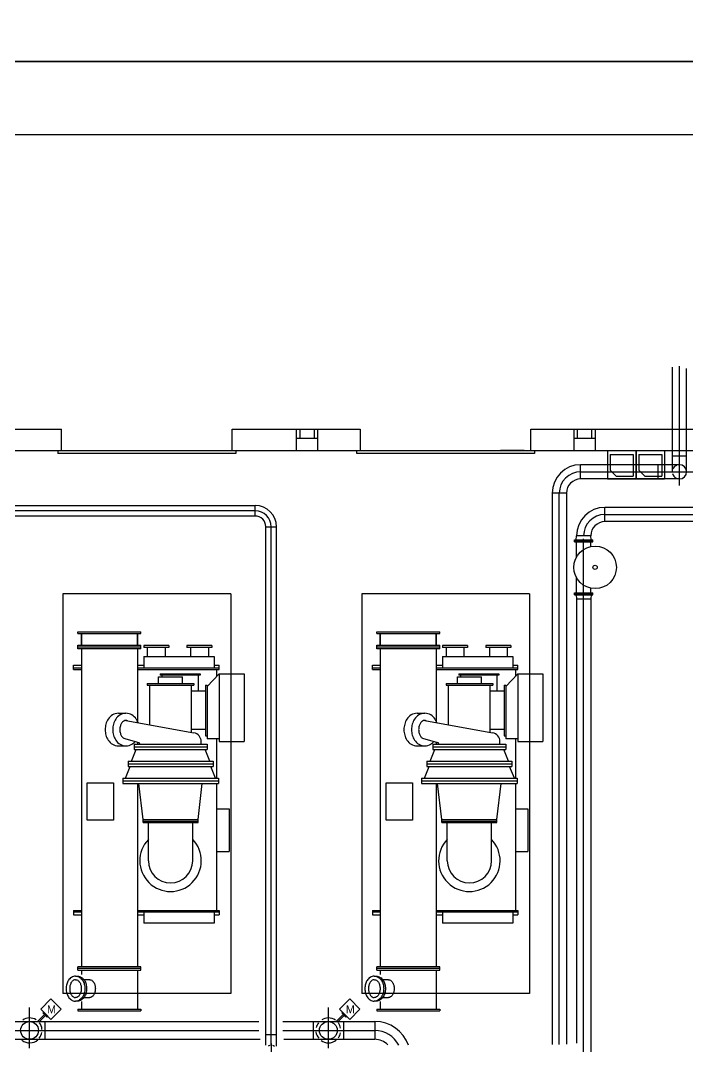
# Model space of a CAD drawing. Extents: x 0 to 3462, y 0 to 2308.
# Drawn here: x 2433 to 2808, y 600 to 1177 of the extents above; entities that cross this region are included whole.
import ezdxf

# ---------------------------------------------------------------- set-up
doc = ezdxf.new("R2010")
doc.units = 0
doc.header["$LTSCALE"] = 15
doc.linetypes.add('CENTER2', pattern=[0])
doc.linetypes.add('HIDDEN', pattern=[0])
for name, color, linetype in [('AWALL', 8, 'CONTINUOUS'), ('CHWS', 3, 'CONTINUOUS'), ('CL', 9, 'CENTER2'), ('CWS', 5, 'CONTINUOUS'), ('FUTURE', 9, 'HIDDEN'), ('HRP', 6, 'CONTINUOUS'), ('HW', 2, 'CONTINUOUS'), ('SLAB1', 8, 'CONTINUOUS'), ('TITLEBLK', 7, 'CONTINUOUS')]:
    doc.layers.add(name, color=color, linetype=linetype)
doc.styles.get("Standard").update_dxf_attribs({"font": 'HAND1.SHX'})

msp = doc.modelspace()

# ---------------------------------------------------------------- linework, layer by layer
at = {"layer": 'AWALL', "color": 0}
for p, q in [((2419.74, 947.06), (2455.74, 947.06)), ((2455.74, 935.06), (2455.74, 947.06)), ((2551.74, 947.06), (2587.74, 947.06)), ((2551.74, 935.06), (2551.74, 947.06)), ((2587.74, 947.06), (2587.74, 935.06)), ((2587.74, 947.06), (2599.74, 947.06)), ((2589.74, 947.06), (2589.74, 942.06)), ((2597.74, 947.06), (2597.74, 942.06)), ((2599.74, 947.06), (2623.74, 947.06)), ((2599.74, 947.06), (2599.74, 935.06)), ((2623.74, 947.06), (2623.74, 935.06)), ((2719.74, 947.06), (2743.74, 947.06)), ((2719.74, 935.06), (2719.74, 947.06)), ((2743.74, 947.06), (2755.74, 947.06)), ((2743.74, 947.06), (2743.74, 935.06)), ((2745.74, 947.06), (2745.74, 942.06)), ((2753.74, 947.06), (2753.74, 942.06)), ((2755.74, 947.06), (2863.74, 947.06)), ((2755.74, 947.06), (2755.74, 935.06)), ((2587.74, 942.06), (2599.74, 942.06)), ((2743.74, 942.06), (2755.74, 942.06)), ((2419.74, 935.06), (2455.74, 935.06)), ((2439.15, 935.06), (2444.28, 935.06)), ((2453.74, 935.06), (2453.74, 933.31)), ((2455.74, 935.06), (2553.74, 935.06)), ((2551.74, 935.06), (2587.74, 935.06)), ((2553.74, 935.06), (2553.74, 933.31)), ((2587.74, 935.06), (2599.74, 935.06)), ((2599.74, 935.06), (2623.74, 935.06)), ((2621.74, 933.31), (2621.74, 935.06)), ((2623.74, 935.06), (2721.74, 935.06)), ((2715.89, 935.06), (2702.61, 935.06)), ((2719.74, 935.06), (2743.74, 935.06)), ((2721.74, 935.06), (2721.74, 933.31)), ((2743.74, 935.06), (2755.74, 935.06)), ((2755.74, 935.06), (2851.74, 935.06)), ((2762.74, 935.06), (2762.74, 919.06)), ((2778.74, 935.06), (2778.74, 919.06)), ((2778.9, 935.06), (2778.9, 919.06)), ((2794.9, 935.06), (2794.9, 919.06)), ((2553.74, 933.31), (2453.74, 933.31)), ((2721.74, 933.31), (2621.74, 933.31)), ((2764.24, 932.74), (2764.24, 923.98)), ((2764.24, 932.74), (2777.24, 932.74)), ((2777.24, 932.74), (2777.24, 920.56)), ((2780.4, 932.74), (2780.4, 923.98)), ((2780.4, 932.74), (2793.4, 932.74)), ((2793.4, 932.74), (2793.4, 920.56)), ((2764.24, 923.98), (2767.67, 920.56)), ((2780.4, 923.98), (2783.83, 920.56)), ((2762.74, 919.06), (2778.74, 919.06)), ((2767.67, 920.56), (2777.24, 920.56)), ((2778.9, 919.06), (2794.9, 919.06)), ((2783.83, 920.56), (2793.4, 920.56))]:
    msp.add_line(p, q, dxfattribs=at)
msp.add_lwpolyline([(2551.19, 1016.35, 0.139849)], format="xyb", dxfattribs=at)
at = {"layer": 'CHWS', "color": 0}
for start, end in [(106.35018, 125.35595), (51.47752, 73.75614)]:
    msp.add_arc((2573.67, 597.58), 3.01, start, end, dxfattribs=at)
at = {"layer": 'CL', "color": 0}
for p, q in [((2803.24, 915.33), (2803.24, 982.57)), ((2747.67, 923.06), (2816.86, 923.06)), ((2735.67, 600.89), (2735.67, 911.06)), ((2564.66, 901.17), (2227.64, 901.17)), ((2761.33, 899.06), (2814.57, 899.06)), ((2573.67, 600.51), (2573.67, 892.17)), ((2749.33, 334.08), (2749.33, 885.48)), ((2437.81, 598.99), (2437.81, 621.86)), ((2605.81, 598.99), (2605.81, 621.86)), ((2257.61, 608.89), (2566.74, 608.89)), ((2580.2, 608.89), (2631.99, 608.89)), ((2573.67, 601.6), (2573.67, 418.74))]:
    msp.add_line(p, q, dxfattribs=at)
at = {"layer": 'CL', "color": 0, "linetype": 'HIDDEN'}
msp.add_line((2799.24, 932.06), (2807.24, 932.06), dxfattribs=at)
at = {"layer": 'CL', "color": 0}
for centre, radius, start, end in [((2747.67, 911.06), 12, 90, 180), ((2564.66, 892.15), 9.02, 0.10436, 89.95677), ((2761.33, 887.06), 12, 90, 180), ((2632.09, 594.02), 14.86, 26.00142, 90.52776)]:
    msp.add_arc(centre, radius, start, end, dxfattribs=at)
at = {"layer": 'CWS', "color": 0}
for p, q in [((2442.47, 614.13), (2446.18, 617.85)), ((2445.33, 618.7), (2445.78, 619.16)), ((2447.64, 616.39), (2445.33, 618.7)), ((2445.78, 619.16), (2448.1, 616.84)), ((2610.47, 614.13), (2614.18, 617.85)), ((2613.33, 618.7), (2613.78, 619.16)), ((2615.64, 616.39), (2613.33, 618.7)), ((2613.78, 619.16), (2616.1, 616.84)), ((2304.84, 613.89), (2566.74, 613.89)), ((2443.01, 613.6), (2446.72, 617.31)), ((2446.31, 613.9), (2446.31, 603.9)), ((2448.1, 616.84), (2447.64, 616.39)), ((2580.2, 613.89), (2631.99, 613.89)), ((2597.31, 613.9), (2597.31, 603.89)), ((2611.01, 613.6), (2614.72, 617.31)), ((2614.31, 613.9), (2614.31, 603.89)), ((2616.1, 616.84), (2615.64, 616.39)), ((2631.95, 613.89), (2631.95, 603.89)), ((2304.84, 603.89), (2567.41, 603.89)), ((2580.87, 603.89), (2631.99, 603.89))]:
    msp.add_line(p, q, dxfattribs=at)
for points in [[(2444.06, 620.89), (2449.83, 615.11), (2455.6, 620.89), (2449.83, 626.66)], [(2612.06, 620.89), (2617.83, 615.11), (2623.6, 620.89), (2617.83, 626.66)]]:
    msp.add_lwpolyline(points, close=True, dxfattribs=at)
at = {"layer": 'CWS', "color": 0, "linetype": 'HIDDEN'}
for centre in [(2437.81, 608.89), (2605.81, 608.89)]:
    msp.add_circle(centre, 5.01, dxfattribs=at)
at = {"layer": 'CWS', "color": 0}
for centre, radius, start, end in [((2437.81, 608.89), 7.01, 58.41904, 123.50606), ((2437.81, 608.89), 7.01, 4.95202, 37.51884), ((2605.81, 608.89), 7.01, 89.99143, 121.86733), ((2605.81, 608.89), 7.01, 55.95944, 89.99143), ((2631.95, 593.89), 20, 19.48099, 90), ((2437.81, 608.89), 7.01, 321.0103, 350.82227), ((2437.81, 608.89), 7.01, 232.38049, 311.66446), ((2605.81, 608.89), 7.01, 235.26575, 270.00857), ((2605.81, 608.89), 7.01, 270.00857, 309.60024), ((2631.95, 593.89), 10, 43.5479, 90)]:
    msp.add_arc(centre, radius, start, end, dxfattribs=at)
at = {"layer": 'CWS', "color": 0, "linetype": 'HIDDEN'}
for start, end in [(142.50655, 166.73718), (11.11265, 36.66105), (187.21083, 219.08744), (324.02328, 349.19632)]:
    msp.add_arc((2605.81, 608.89), 7.01, start, end, dxfattribs=at)
at = {"layer": 'FUTURE', "color": 0}
for p, q in [((2465, 833.06), (2500.42, 833.06)), ((2465, 832.05), (2465, 833.06)), ((2465, 832.05), (2500.42, 832.05)), ((2467.01, 825.53), (2467.01, 832.05)), ((2467.01, 831.8), (2467.01, 825.53)), ((2498.42, 825.53), (2498.42, 832.05)), ((2498.42, 831.8), (2498.42, 825.53)), ((2500.42, 832.05), (2500.42, 833.06)), ((2633, 833.06), (2668.42, 833.06)), ((2633, 832.05), (2633, 833.06)), ((2633, 832.05), (2668.42, 832.05)), ((2635.01, 825.53), (2635.01, 832.05)), ((2635.01, 831.8), (2635.01, 825.53)), ((2666.42, 825.53), (2666.42, 832.05)), ((2666.42, 831.8), (2666.42, 825.53)), ((2668.42, 832.05), (2668.42, 833.06)), ((2465, 825.53), (2500.42, 825.53)), ((2465, 824.53), (2465, 825.53)), ((2500.42, 824.53), (2500.42, 825.53)), ((2516.04, 825.31), (2502, 825.31)), ((2502, 825.31), (2502, 824.3)), ((2516.04, 825.31), (2516.04, 824.3)), ((2526.33, 825.31), (2526.33, 824.3)), ((2540.37, 825.31), (2526.33, 825.31)), ((2540.37, 825.31), (2540.37, 824.3)), ((2633, 825.53), (2668.42, 825.53)), ((2633, 824.53), (2633, 825.53)), ((2668.42, 824.53), (2668.42, 825.53)), ((2684.04, 825.31), (2670, 825.31)), ((2670, 825.31), (2670, 824.3)), ((2684.04, 825.31), (2684.04, 824.3)), ((2694.33, 825.31), (2694.33, 824.3)), ((2708.37, 825.31), (2694.33, 825.31)), ((2708.37, 825.31), (2708.37, 824.3)), ((2500.42, 824.53), (2465, 824.53)), ((2465, 823.52), (2465, 824.53)), ((2500.42, 823.52), (2465, 823.52)), ((2467.01, 823.52), (2467.01, 644.7)), ((2498.42, 823.52), (2498.42, 782.09)), ((2500.42, 823.52), (2500.42, 824.53)), ((2516.04, 824.3), (2502, 824.3)), ((2504.01, 824.3), (2504.01, 819.14)), ((2514.04, 824.3), (2514.04, 819.14)), ((2540.37, 824.3), (2526.33, 824.3)), ((2528.33, 824.3), (2528.33, 819.14)), ((2538.36, 824.3), (2538.36, 819.14)), ((2668.42, 824.53), (2633, 824.53)), ((2633, 823.52), (2633, 824.53)), ((2668.42, 823.52), (2633, 823.52)), ((2635.01, 823.52), (2635.01, 644.7)), ((2666.42, 823.52), (2666.42, 782.09)), ((2668.42, 823.52), (2668.42, 824.53)), ((2684.04, 824.3), (2670, 824.3)), ((2672.01, 824.3), (2672.01, 819.14)), ((2682.04, 824.3), (2682.04, 819.14)), ((2708.37, 824.3), (2694.33, 824.3)), ((2696.33, 824.3), (2696.33, 819.14)), ((2706.36, 824.3), (2706.36, 819.14)), ((2462.61, 811.86), (2462.61, 814.41)), ((2462.61, 811.86), (2462.61, 814.41)), ((2462.61, 814.41), (2467.01, 814.41)), ((2462.61, 814.41), (2467.01, 814.41)), ((2498.42, 814.41), (2501.98, 814.41)), ((2501.98, 819.14), (2541.52, 819.14)), ((2501.98, 819.14), (2501.98, 812.77)), ((2541.52, 819.14), (2541.52, 812.77)), ((2541.52, 814.41), (2544.38, 814.41)), ((2544.38, 811.86), (2544.38, 814.41)), ((2544.38, 811.86), (2544.38, 814.41)), ((2630.61, 811.86), (2630.61, 814.41)), ((2630.61, 811.86), (2630.61, 814.41)), ((2630.61, 814.41), (2635.01, 814.41)), ((2630.61, 814.41), (2635.01, 814.41)), ((2666.42, 814.41), (2669.98, 814.41)), ((2669.98, 819.14), (2709.52, 819.14)), ((2669.98, 819.14), (2669.98, 812.77)), ((2709.52, 819.14), (2709.52, 812.77)), ((2709.52, 814.41), (2712.38, 814.41)), ((2712.38, 811.86), (2712.38, 814.41)), ((2712.38, 811.86), (2712.38, 814.41)), ((2462.61, 812.77), (2467.01, 812.77)), ((2462.61, 812.77), (2467.01, 812.77)), ((2462.61, 811.86), (2467.01, 811.86)), ((2462.61, 811.86), (2467.01, 811.86)), ((2498.42, 812.77), (2544.38, 812.77)), ((2498.42, 812.77), (2544.38, 812.77)), ((2498.42, 811.86), (2544.38, 811.86)), ((2498.42, 811.86), (2544.38, 811.86)), ((2511.24, 809.46), (2533.67, 809.46)), ((2511.24, 809.46), (2511.24, 808.79)), ((2533.67, 808.79), (2511.24, 808.79)), ((2512.15, 808.79), (2512.15, 807.71)), ((2532.76, 799.86), (2532.76, 808.79)), ((2533.67, 809.46), (2533.67, 808.79)), ((2544.38, 809.48), (2537.61, 802.32)), ((2543, 811.86), (2543, 808.02)), ((2544.38, 809.48), (2544.38, 771.36)), ((2544.38, 809.48), (2558.43, 809.48)), ((2558.43, 809.48), (2558.43, 771.36)), ((2630.61, 812.77), (2635.01, 812.77)), ((2630.61, 812.77), (2635.01, 812.77)), ((2630.61, 811.86), (2635.01, 811.86)), ((2630.61, 811.86), (2635.01, 811.86)), ((2666.42, 812.77), (2712.38, 812.77)), ((2666.42, 812.77), (2712.38, 812.77)), ((2666.42, 811.86), (2712.38, 811.86)), ((2666.42, 811.86), (2712.38, 811.86)), ((2679.24, 809.46), (2679.24, 808.79)), ((2679.24, 809.46), (2701.67, 809.46)), ((2701.67, 808.79), (2679.24, 808.79)), ((2680.15, 808.79), (2680.15, 807.71)), ((2700.76, 799.86), (2700.76, 808.79)), ((2701.67, 809.46), (2701.67, 808.79)), ((2712.38, 809.48), (2705.61, 802.32)), ((2711, 811.86), (2711, 808.02)), ((2712.38, 809.48), (2712.38, 771.36)), ((2712.38, 809.48), (2726.43, 809.48)), ((2726.43, 809.48), (2726.43, 771.36)), ((2504.01, 804), (2530.2, 804)), ((2504.01, 804), (2504.01, 803.08)), ((2504.01, 803.08), (2530.2, 803.08)), ((2505.36, 780.82), (2505.36, 803.08)), ((2510.33, 807.71), (2523.88, 807.71)), ((2510.33, 804), (2510.33, 807.71)), ((2523.88, 804), (2523.88, 807.71)), ((2528.85, 776.53), (2528.85, 803.08)), ((2530.2, 804), (2530.2, 803.08)), ((2536.7, 803.15), (2536.7, 774.51)), ((2536.7, 803.15), (2537.61, 803.15)), ((2537.61, 803.15), (2537.61, 772.83)), ((2672.01, 804), (2698.2, 804)), ((2672.01, 804), (2672.01, 803.08)), ((2672.01, 803.08), (2698.2, 803.08)), ((2673.36, 780.82), (2673.36, 803.08)), ((2678.33, 807.71), (2691.88, 807.71)), ((2678.33, 804), (2678.33, 807.71)), ((2691.88, 804), (2691.88, 807.71)), ((2696.85, 776.53), (2696.85, 803.08)), ((2698.2, 804), (2698.2, 803.08)), ((2704.7, 803.15), (2704.7, 774.51)), ((2704.7, 803.15), (2705.61, 803.15)), ((2705.61, 803.15), (2705.61, 772.83)), ((2528.85, 799.86), (2536.7, 799.86)), ((2696.85, 799.86), (2704.7, 799.86)), ((2655.76, 787.26), (2660.03, 787.26)), ((2492.03, 783.25), (2530.19, 776.29)), ((2660.03, 783.25), (2698.19, 776.29)), ((2528.85, 778.28), (2536.7, 778.28)), ((2536.7, 774.51), (2537.61, 774.51)), ((2696.85, 778.28), (2704.7, 778.28)), ((2704.7, 774.51), (2705.61, 774.51)), ((2496.56, 769.85), (2537.64, 769.85)), ((2496.56, 768.35), (2537.64, 768.35)), ((2534.3, 769.85), (2534.3, 771.36)), ((2544.38, 772.83), (2537.61, 772.83)), ((2537.64, 769.85), (2537.64, 766.84)), ((2543, 772.83), (2543, 750.83)), ((2544.38, 771.36), (2558.43, 771.36)), ((2655.76, 768.9), (2660.03, 768.9)), ((2660.03, 772.92), (2667.18, 770.83)), ((2664.56, 769.85), (2705.64, 769.85)), ((2664.56, 769.85), (2664.56, 766.84)), ((2664.56, 768.35), (2705.64, 768.35)), ((2666.42, 771.05), (2666.42, 769.85)), ((2702.3, 769.85), (2702.3, 771.36)), ((2712.38, 772.83), (2705.61, 772.83)), ((2705.64, 769.85), (2705.64, 766.84)), ((2711, 772.83), (2711, 750.83)), ((2712.38, 771.36), (2726.43, 771.36)), ((2496.56, 766.84), (2537.64, 766.84)), ((2539.15, 760.33), (2536.49, 766.83)), ((2663.06, 760.33), (2665.72, 766.83)), ((2664.56, 766.84), (2705.64, 766.84)), ((2707.15, 760.33), (2704.49, 766.83)), ((2491.8, 750.83), (2494.47, 757.33)), ((2493.25, 760.34), (2540.96, 760.34)), ((2493.25, 760.34), (2493.25, 757.33)), ((2493.25, 758.84), (2540.96, 758.84)), ((2493.25, 757.33), (2540.96, 757.33)), ((2542.4, 750.83), (2539.74, 757.33)), ((2540.96, 760.34), (2540.96, 757.33)), ((2659.8, 750.83), (2662.47, 757.33)), ((2661.25, 760.34), (2708.96, 760.34)), ((2661.25, 760.34), (2661.25, 757.33)), ((2661.25, 758.84), (2708.96, 758.84)), ((2661.25, 757.33), (2708.96, 757.33)), ((2710.4, 750.83), (2707.74, 757.33)), ((2708.96, 760.34), (2708.96, 757.33)), ((2490.19, 750.83), (2544.02, 750.83)), ((2490.19, 750.83), (2490.19, 747.82)), ((2544.02, 750.83), (2544.02, 747.82)), ((2658.19, 750.83), (2712.02, 750.83)), ((2658.19, 750.83), (2658.19, 747.82)), ((2712.02, 750.83), (2712.02, 747.82)), ((2470.28, 748.22), (2485.08, 748.22)), ((2470.28, 727.12), (2470.28, 748.22)), ((2485.08, 748.22), (2485.08, 727.12)), ((2490.19, 749.33), (2544.02, 749.33)), ((2490.19, 747.82), (2544.02, 747.82)), ((2498.42, 747.82), (2498.42, 644.7)), ((2501.61, 727.52), (2499.27, 747.82)), ((2532.59, 727.52), (2534.94, 747.82)), ((2543, 747.82), (2543, 676.43)), ((2638.28, 748.22), (2653.08, 748.22)), ((2638.28, 727.12), (2638.28, 748.22)), ((2653.08, 748.22), (2653.08, 727.12)), ((2658.19, 749.33), (2712.02, 749.33)), ((2658.19, 747.82), (2712.02, 747.82)), ((2666.42, 747.82), (2666.42, 644.7)), ((2669.61, 727.52), (2667.27, 747.82)), ((2700.59, 727.52), (2702.94, 747.82)), ((2711, 747.82), (2711, 676.43)), ((2543, 733.61), (2550.02, 733.61)), ((2550.02, 733.61), (2550.02, 709.54)), ((2711, 733.61), (2718.02, 733.61)), ((2718.02, 733.61), (2718.02, 709.54)), ((2485.08, 727.12), (2470.28, 727.12)), ((2501.61, 727.52), (2532.59, 727.52)), ((2501.61, 725.77), (2501.61, 727.52)), ((2532.59, 725.77), (2532.59, 727.52)), ((2653.08, 727.12), (2638.28, 727.12)), ((2669.61, 727.52), (2700.59, 727.52)), ((2669.61, 725.77), (2669.61, 727.52)), ((2700.59, 725.77), (2700.59, 727.52)), ((2501.61, 726.64), (2532.59, 726.64)), ((2501.61, 725.77), (2532.59, 725.77)), ((2504.68, 704.33), (2504.68, 725.77)), ((2529.53, 704.33), (2529.53, 725.77)), ((2669.61, 726.64), (2700.59, 726.64)), ((2669.61, 725.77), (2700.59, 725.77)), ((2672.68, 704.33), (2672.68, 725.77)), ((2697.53, 704.33), (2697.53, 725.77)), ((2543, 709.54), (2550.02, 709.54)), ((2711, 709.54), (2718.02, 709.54)), ((2462.61, 676.43), (2462.61, 673.88)), ((2462.61, 676.43), (2467.01, 676.43)), ((2462.61, 676.43), (2462.61, 673.88)), ((2462.61, 676.43), (2467.01, 676.43)), ((2462.61, 675.53), (2467.01, 675.53)), ((2462.61, 675.53), (2467.01, 675.53)), ((2498.42, 676.43), (2544.38, 676.43)), ((2498.42, 676.43), (2544.38, 676.43)), ((2498.42, 675.53), (2544.38, 675.53)), ((2498.42, 675.53), (2544.38, 675.53)), ((2501.98, 675.53), (2501.98, 669.16)), ((2541.52, 675.53), (2541.52, 669.16)), ((2544.38, 676.43), (2544.38, 673.88)), ((2544.38, 676.43), (2544.38, 673.88)), ((2630.61, 676.43), (2630.61, 673.88)), ((2630.61, 676.43), (2635.01, 676.43)), ((2630.61, 676.43), (2630.61, 673.88)), ((2630.61, 676.43), (2635.01, 676.43)), ((2630.61, 675.53), (2635.01, 675.53)), ((2630.61, 675.53), (2635.01, 675.53)), ((2666.42, 676.43), (2712.38, 676.43)), ((2666.42, 676.43), (2712.38, 676.43)), ((2666.42, 675.53), (2712.38, 675.53)), ((2666.42, 675.53), (2712.38, 675.53)), ((2669.98, 675.53), (2669.98, 669.16)), ((2709.52, 675.53), (2709.52, 669.16)), ((2712.38, 676.43), (2712.38, 673.88)), ((2712.38, 676.43), (2712.38, 673.88)), ((2462.61, 673.88), (2467.01, 673.88)), ((2462.61, 673.88), (2467.01, 673.88)), ((2498.42, 673.88), (2501.98, 673.88)), ((2541.52, 673.88), (2544.38, 673.88)), ((2630.61, 673.88), (2635.01, 673.88)), ((2630.61, 673.88), (2635.01, 673.88)), ((2666.42, 673.88), (2669.98, 673.88)), ((2709.52, 673.88), (2712.38, 673.88)), ((2541.52, 669.16), (2501.98, 669.16)), ((2709.52, 669.16), (2669.98, 669.16)), ((2500.42, 644.7), (2465, 644.7)), ((2465, 642.7), (2465, 644.7)), ((2500.42, 643.7), (2465, 643.7)), ((2465, 642.7), (2500.42, 642.7)), ((2467.01, 642.7), (2467.01, 640.38)), ((2498.42, 642.7), (2498.42, 620.88)), ((2500.42, 642.7), (2500.42, 644.7)), ((2668.42, 644.7), (2633, 644.7)), ((2633, 642.7), (2633, 644.7)), ((2668.42, 643.7), (2633, 643.7)), ((2633, 642.7), (2668.42, 642.7)), ((2635.01, 642.7), (2635.01, 640.38)), ((2666.42, 642.7), (2666.42, 620.88)), ((2668.42, 642.7), (2668.42, 644.7)), ((2471.65, 637.4), (2468.39, 637.4)), ((2639.65, 637.4), (2636.39, 637.4)), ((2467.01, 625.07), (2467.01, 620.88)), ((2468.39, 627.37), (2471.65, 627.37)), ((2635.01, 625.07), (2635.01, 620.88)), ((2636.39, 627.37), (2639.65, 627.37)), ((2465, 620.88), (2500.42, 620.88)), ((2465, 620.88), (2465, 619.87)), ((2465, 619.87), (2500.42, 619.87)), ((2500.42, 620.88), (2500.42, 619.87)), ((2633, 620.88), (2668.42, 620.88)), ((2633, 620.88), (2633, 619.87)), ((2633, 619.87), (2668.42, 619.87)), ((2668.42, 620.88), (2668.42, 619.87))]:
    msp.add_line(p, q, dxfattribs=at)
at = {"layer": 'FUTURE', "color": 0, "linetype": 'HIDDEN'}
for p, q in [((2487.76, 787.26), (2492.03, 787.26)), ((2487.76, 768.9), (2492.03, 768.9)), ((2492.03, 772.92), (2499.18, 770.83)), ((2496.56, 769.85), (2496.56, 766.84)), ((2498.42, 771.05), (2498.42, 769.85)), ((2495.06, 760.33), (2497.72, 766.83))]:
    msp.add_line(p, q, dxfattribs=at)
at = {"layer": 'FUTURE', "color": 0}
for points in [[(2655.76, 787.26, 0.139849), (2652.41, 786.31, 0.107117), (2649.99, 783.96, 0.079831), (2648.73, 781.21, 0.067482), (2648.3, 778.08, 0.067482), (2648.73, 774.96, 0.079831), (2649.99, 772.2, 0.107117), (2652.41, 769.86, 0.139849), (2655.76, 768.9, 0.139849)], [(2666.8, 782.01, 0.057493), (2665.8, 783.96, 0.107117), (2663.39, 786.31, 0.139849), (2660.03, 787.26, 0.139849), (2656.67, 786.31, 0.107117), (2654.25, 783.96, 0.079831), (2652.99, 781.21, 0.067482), (2652.57, 778.08, 0.067482), (2652.99, 774.96, 0.079831), (2654.25, 772.2, 0.107117), (2656.67, 769.86, 0.139849), (2660.03, 768.9, 0.139849)], [(2660.86, 783.1, 0.090441), (2660.03, 783.25, 0.139849), (2658.79, 782.9, 0.107117), (2657.59, 781.74, 0.079831), (2656.86, 780.14, 0.067482), (2656.58, 778.08, 0.067482), (2656.86, 776.03, 0.079831), (2657.59, 774.43, 0.107117), (2658.79, 773.27, 0.139849), (2660.03, 772.92, 0.139849)], [(2660.03, 768.9, 0.139849), (2663.39, 769.86, 0.075433), (2665.2, 771.41, 0.079831)], [(2463.65, 639.41, 0.152765), (2461.33, 638.74, 0.107152), (2459.62, 637, 0.076798), (2458.71, 634.9, 0.063803), (2458.39, 632.39, 0.063803), (2458.71, 629.88, 0.076798), (2459.62, 627.77, 0.107152), (2461.33, 626.03, 0.146628), (2463.55, 625.36, 0.006002), (2463.65, 625.36, 0.08577)], [(2463.6, 637.41, 0.152765), (2462.43, 637.07, 0.107152), (2461.32, 635.94, 0.076798), (2460.65, 634.39, 0.063803), (2460.39, 632.39, 0.063803), (2460.65, 630.38, 0.076798), (2461.32, 628.84, 0.107152), (2462.43, 627.7, 0.146628), (2463.55, 627.36, 0.006002), (2463.6, 627.36, 0.006002)], [(2463.65, 639.41, -0.152765), (2465.97, 638.74, -0.107152), (2467.68, 637, -0.076798), (2468.59, 634.9, -0.063803), (2468.91, 632.39, -0.063803), (2468.59, 629.88, -0.076798), (2467.68, 627.77, -0.107152), (2465.97, 626.03, -0.146628), (2463.75, 625.36, -0.006002), (2463.65, 625.36, -0.08577)], [(2463.7, 637.41, -0.152765), (2464.87, 637.07, -0.107152), (2465.98, 635.94, -0.076798), (2466.65, 634.39, -0.063803), (2466.91, 632.39, -0.063803), (2466.65, 630.38, -0.076798), (2465.98, 628.84, -0.107152), (2464.87, 627.7, -0.146628), (2463.75, 627.36, -0.006002), (2463.7, 627.36, -0.006002)], [(2464.74, 639.41, -0.146628), (2466.96, 638.74, -0.107152), (2468.66, 637, -0.076798), (2469.58, 634.9, -0.063803), (2469.9, 632.39, -0.063803), (2469.58, 629.88, -0.076798), (2468.66, 627.77, -0.107152), (2466.96, 626.03, -0.146628), (2464.74, 625.36, -0.030619), (2464.24, 625.39, -0.107152)], [(2464.24, 639.38, -0.030619), (2464.74, 639.41, -0.146628)], [(2471.65, 637.4, -0.146628), (2472.77, 637.07, -0.107152), (2473.88, 635.93, -0.076798), (2474.55, 634.39, -0.063803), (2474.81, 632.39, -0.063803), (2474.55, 630.38, -0.076798), (2473.88, 628.84, -0.107152), (2472.77, 627.71, -0.146628), (2471.65, 627.37, -0.146628)], [(2631.65, 639.41, 0.152765), (2629.33, 638.74, 0.107152), (2627.62, 637, 0.076798), (2626.71, 634.9, 0.063803), (2626.39, 632.39, 0.063803), (2626.71, 629.88, 0.076798), (2627.62, 627.77, 0.107152), (2629.33, 626.03, 0.146628), (2631.55, 625.36, 0.006002), (2631.65, 625.36, 0.08577)], [(2631.6, 637.41, 0.152765), (2630.43, 637.07, 0.107152), (2629.32, 635.94, 0.076798), (2628.65, 634.39, 0.063803), (2628.39, 632.39, 0.063803), (2628.65, 630.38, 0.076798), (2629.32, 628.84, 0.107152), (2630.43, 627.7, 0.146628), (2631.55, 627.36, 0.006002), (2631.6, 627.36, 0.006002)], [(2631.65, 639.41, -0.152765), (2633.97, 638.74, -0.107152), (2635.68, 637, -0.076798), (2636.59, 634.9, -0.063803), (2636.91, 632.39, -0.063803), (2636.59, 629.88, -0.076798), (2635.68, 627.77, -0.107152), (2633.97, 626.03, -0.146628), (2631.75, 625.36, -0.006002), (2631.65, 625.36, -0.08577)], [(2631.7, 637.41, -0.152765), (2632.87, 637.07, -0.107152), (2633.98, 635.94, -0.076798), (2634.65, 634.39, -0.063803), (2634.91, 632.39, -0.063803), (2634.65, 630.38, -0.076798), (2633.98, 628.84, -0.107152), (2632.87, 627.7, -0.146628), (2631.75, 627.36, -0.006002), (2631.7, 627.36, -0.006002)], [(2632.74, 639.41, -0.146628), (2634.96, 638.74, -0.107152), (2636.66, 637, -0.076798), (2637.58, 634.9, -0.063803), (2637.9, 632.39, -0.063803), (2637.58, 629.88, -0.076798), (2636.66, 627.77, -0.107152), (2634.96, 626.03, -0.146628), (2632.74, 625.36, -0.030619), (2632.24, 625.39, -0.107152)], [(2632.24, 639.38, -0.030619), (2632.74, 639.41, -0.146628)], [(2639.65, 637.4, -0.146628), (2640.77, 637.07, -0.107152), (2641.88, 635.93, -0.076798), (2642.55, 634.39, -0.063803), (2642.81, 632.39, -0.063803), (2642.55, 630.38, -0.076798), (2641.88, 628.84, -0.107152), (2640.77, 627.71, -0.146628), (2639.65, 627.37, -0.146628)]]:
    msp.add_lwpolyline(points, format="xyb", dxfattribs=at)
at = {"layer": 'FUTURE', "color": 0, "linetype": 'HIDDEN'}
msp.add_lwpolyline([(2492.03, 768.9, 0.139849), (2495.39, 769.86, 0.075433), (2497.2, 771.41, 0.079831)], format="xyb", dxfattribs=at)
for centre, radius, start, end in [((2488.6, 779.55), 7.95, 121.84454, 146.30068), ((2487.76, 780.9), 6.36, 90, 121.84454), ((2492.87, 779.55), 7.95, 121.84454, 146.30068), ((2492.03, 780.9), 6.36, 90, 121.84454), ((2492.03, 780.9), 6.36, 58.15546, 90), ((2491.19, 779.55), 7.95, 33.69932, 58.15546), ((2492.04, 778.08), 11.73, 164.55777, 180), ((2489.93, 778.66), 9.55, 146.30068, 164.55777), ((2496.3, 778.08), 11.73, 164.55777, 180), ((2494.2, 778.66), 9.55, 146.30068, 164.55777), ((2496.3, 778.08), 7.72, 164.55777, 180), ((2494.2, 778.66), 5.54, 146.30068, 164.55777), ((2492.87, 779.55), 3.94, 121.84454, 146.30068), ((2492.03, 780.9), 2.35, 90, 121.84454), ((2492.03, 780.9), 2.35, 69.32873, 90), ((2489.86, 778.66), 9.55, 20.53743, 33.69932), ((2492.04, 778.08), 11.73, 180, 195.44223), ((2489.93, 777.5), 9.55, 195.44223, 213.69932), ((2496.3, 778.08), 11.73, 180, 195.44223), ((2494.2, 777.5), 9.55, 195.44223, 213.69932), ((2496.3, 778.08), 7.72, 180, 195.44223), ((2494.2, 777.5), 5.54, 195.44223, 213.69932), ((2492.87, 776.61), 3.94, 213.69932, 238.15546), ((2492.03, 775.26), 2.35, 238.15546, 270), ((2488.6, 776.61), 7.95, 213.69932, 238.15546), ((2487.76, 775.26), 6.36, 238.15546, 270), ((2492.87, 776.61), 7.95, 213.69932, 238.15546), ((2492.03, 775.26), 6.36, 238.15546, 270), ((2498.9, 769.87), 1, 0, 73.74519)]:
    msp.add_arc(centre, radius, start, end, dxfattribs=at)
at = {"layer": 'FUTURE', "color": 0}
for centre, radius, start, end in [((2529.29, 771.36), 5.02, 0, 79.66436), ((2697.29, 771.36), 5.02, 0, 79.66436), ((2666.9, 769.87), 1, 0, 73.74519), ((2517.1, 704.33), 17.29, 135.94909, 44.05091), ((2685.1, 704.33), 17.29, 135.94909, 44.05091), ((2517.1, 704.33), 12.43, 180, 0), ((2685.1, 704.33), 12.43, 180, 0)]:
    msp.add_arc(centre, radius, start, end, dxfattribs=at)
at = {"layer": 'HRP', "color": 0}
for p, q in [((2227.64, 904.17), (2564.66, 904.17)), ((2564.66, 898.17), (2564.66, 904.17)), ((2564.66, 898.17), (2227.64, 898.17)), ((2570.66, 600.51), (2570.66, 892.17)), ((2570.66, 892.17), (2576.68, 892.17)), ((2576.68, 600.05), (2576.68, 892.17)), ((2570.66, 606.58), (2576.68, 606.58))]:
    msp.add_line(p, q, dxfattribs=at)
for centre, radius, start, end in [((2564.65, 892.13), 12.03, 0.1565, 89.93518), ((2564.66, 892.17), 6, 0, 90)]:
    msp.add_arc(centre, radius, start, end, dxfattribs=at)
at = {"layer": 'HW', "color": 0, "linetype": 'HIDDEN'}
for p, q in [((2799.24, 923.06), (2799.24, 981.91)), ((2807.24, 923.06), (2807.24, 981.24))]:
    msp.add_line(p, q, dxfattribs=at)
at = {"layer": 'HW', "color": 0}
for p, q in [((2747.67, 919.06), (2747.67, 927.06)), ((2803.24, 927.06), (2747.67, 927.06)), ((2791.24, 919.06), (2791.24, 927.06)), ((2803.24, 919.06), (2747.67, 919.06)), ((2731.67, 911.06), (2731.67, 601.05)), ((2739.67, 911.06), (2731.67, 911.06)), ((2739.67, 911.06), (2739.67, 601.22)), ((2814.57, 903.06), (2761.33, 903.06)), ((2761.33, 895.06), (2761.33, 903.06)), ((2814.57, 895.06), (2761.33, 895.06)), ((2744.19, 884.2), (2744.19, 884.77)), ((2744.19, 884.77), (2754.47, 884.77)), ((2744.19, 884.2), (2754.47, 884.2)), ((2744.19, 883.63), (2744.19, 884.2)), ((2744.19, 883.63), (2754.47, 883.63)), ((2745.08, 884.77), (2745.33, 887.06)), ((2753.33, 887.06), (2745.33, 887.06)), ((2745.33, 875.21), (2745.33, 883.63)), ((2753.57, 884.77), (2753.33, 887.06)), ((2753.33, 881.09), (2753.33, 883.63)), ((2754.47, 884.2), (2754.47, 884.77)), ((2754.47, 883.63), (2754.47, 884.2)), ((2745.33, 855.08), (2745.33, 863.49)), ((2744.19, 854.51), (2744.19, 855.08)), ((2744.19, 855.08), (2754.47, 855.08)), ((2744.19, 854.51), (2754.47, 854.51)), ((2744.19, 853.94), (2744.19, 854.51)), ((2753.33, 855.08), (2753.33, 857.62)), ((2754.47, 854.51), (2754.47, 855.08)), ((2754.47, 853.94), (2754.47, 854.51)), ((2744.19, 853.94), (2754.47, 853.94)), ((2745.08, 853.94), (2745.33, 851.65)), ((2745.33, 851.65), (2745.33, 601.7)), ((2745.33, 851.65), (2753.33, 851.65)), ((2753.57, 853.94), (2753.33, 851.65)), ((2753.33, 851.65), (2753.33, 331.08))]:
    msp.add_line(p, q, dxfattribs=at)
for radius in [11.99, 1.2]:
    msp.add_circle((2755.79, 869.35), radius, dxfattribs=at)
for centre, radius, start, end in [((2747.67, 911.06), 16, 90, 180), ((2803.24, 923.06), 4, 115.94794, 157.29591), ((2803.24, 923.06), 4, 270, 90), ((2747.67, 911.06), 8, 90, 180), ((2803.24, 923.06), 4, 194.35433, 242.01693), ((2761.33, 887.06), 16, 90, 180), ((2761.33, 887.06), 8, 90, 180)]:
    msp.add_arc(centre, radius, start, end, dxfattribs=at)
at = {"layer": 'SLAB1', "color": 0}
for p, q in [((2456.59, 854.37), (2456.59, 629.66)), ((2550.89, 854.37), (2456.59, 854.37)), ((2550.89, 854.37), (2550.89, 629.66)), ((2624.59, 854.37), (2624.59, 629.66)), ((2718.89, 854.37), (2624.59, 854.37)), ((2718.89, 854.37), (2718.89, 629.66)), ((2550.89, 629.66), (2456.59, 629.66)), ((2718.89, 629.66), (2624.59, 629.66))]:
    msp.add_line(p, q, dxfattribs=at)
at = {"layer": 'TITLEBLK', "color": 0}
msp.add_line((3384.81, 1112.54), (1793.28, 1112.54), dxfattribs=at)
for points in [[(1730.76, 1153.84), (1730.76, 2307.69), (3461.53, 2307.69), (3461.53, 1153.84), (1730.76, 1153.84)], [(1730.76, 0), (1730.76, 1153.84), (3461.53, 1153.84), (3461.53, 0), (1730.76, 0)]]:
    msp.add_lwpolyline(points, close=True, dxfattribs=at)

# ---------------------------------------------------------------- texts
at = {"layer": 'CWS', "color": 0}
for p in [(2447.64, 618.5), (2615.64, 618.5)]:
    msp.add_text('M', height=4.5, dxfattribs=at).set_placement(p)

doc.saveas('drawing.dxf')
